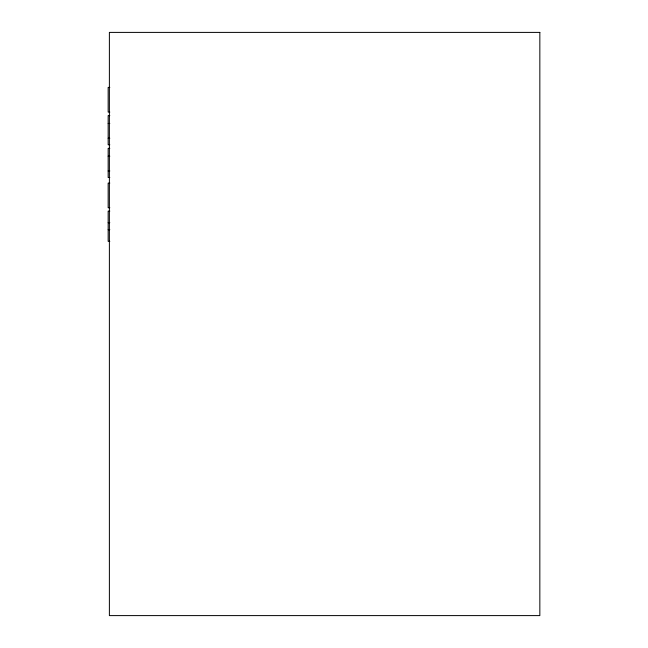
<?xml version="1.0" encoding="UTF-8"?>
<svg xmlns="http://www.w3.org/2000/svg" width="648" height="648" viewBox="0 0 648 648"><rect width="100%" height="100%" fill="white"/><g stroke="black" fill="none" stroke-linecap="round" stroke-linejoin="round"><path stroke-width="0.97" d="M109.812 87.407L108.159 87.407L108.159 112.08L109.812 112.08M109.812 115.619L108.159 115.619L108.159 144.788L109.812 144.788M108.159 123.46L109.812 123.46M108.159 138.235L109.812 138.235M109.812 148.352L108.159 148.352L108.159 177.512L109.812 177.512M108.159 156.184L109.812 156.184M108.159 170.967L109.812 170.967M109.812 183.092L108.159 183.092L108.159 207.765L109.812 207.765M109.812 211.102L108.159 211.102L108.159 241.307L109.812 241.307M108.159 222.718L109.812 222.718M108.159 229.716L109.812 229.716M539.841 32.4L109.382 32.4L109.382 615.6L539.841 615.6L539.841 32.4"/></g></svg>
